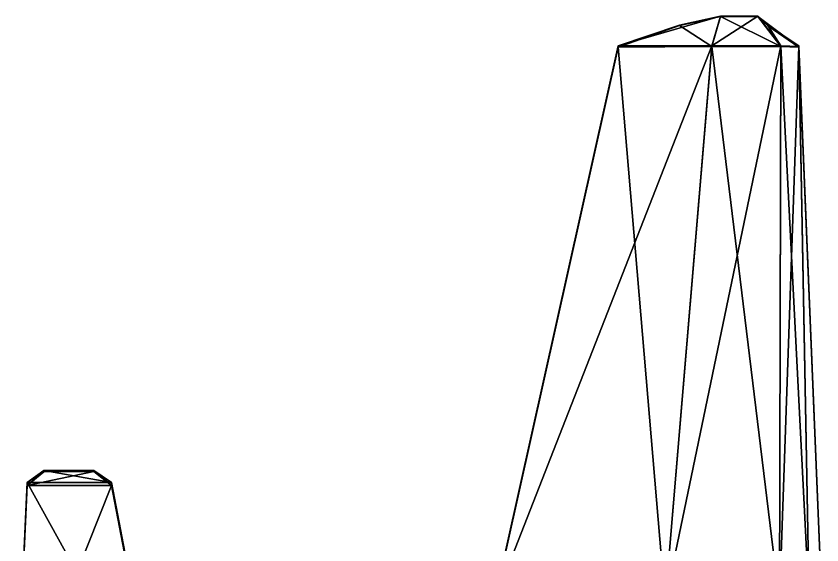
# Model space of a CAD drawing. Header units: metres. Extents: x -3.91 to 3.91, y -4.71 to 4.71.
# Drawn here: x -3.49 to 1.71, y 1.29 to 4.71 of the extents above; entities that cross this region are included whole.
import ezdxf

# ---------------------------------------------------------------- set-up
doc = ezdxf.new("R2010")
doc.units = ezdxf.units.M

msp = doc.modelspace()

# ---------------------------------------------------------------- linework, layer by layer
for points in [[(0.3928, 4.5156), (0.9993, 4.5156), (1.0537, 4.7078), (0.3928, 4.5156)], [(0.3928, 4.5156), (1.0537, 4.7078), (0.7896, 4.65), (0.3928, 4.5156)], [(1.0537, 4.7078), (1.0537, 4.7052), (0.7896, 4.6474), (1.0537, 4.7078)], [(1.0537, 4.7078), (0.7896, 4.6474), (0.7896, 4.65), (1.0537, 4.7078)], [(0.9993, 4.5108), (0.7896, 4.6474), (1.0537, 4.7052), (0.9993, 4.5108)], [(0.9993, 4.5156), (1.4441, 4.5156), (1.296, 4.7078), (0.9993, 4.5156)], [(0.9993, 4.5156), (1.296, 4.7078), (1.0537, 4.7078), (0.9993, 4.5156)], [(1.4441, 4.5108), (0.9993, 4.5108), (1.0537, 4.7052), (1.4441, 4.5108)], [(1.0537, 4.7052), (1.0537, 4.7078), (1.296, 4.7078), (1.0537, 4.7052)], [(1.0537, 4.7052), (1.296, 4.7078), (1.296, 4.7052), (1.0537, 4.7052)], [(1.4441, 4.5108), (1.0537, 4.7052), (1.296, 4.7052), (1.4441, 4.5108)], [(1.4441, 4.5156), (1.359, 4.648), (1.296, 4.7078), (1.4441, 4.5156)], [(1.296, 4.7052), (1.296, 4.7078), (1.359, 4.648), (1.296, 4.7052)], [(1.5597, 4.5068), (1.4441, 4.5108), (1.296, 4.7052), (1.5597, 4.5068)], [(1.5597, 4.5068), (1.296, 4.7052), (1.359, 4.6452), (1.5597, 4.5068)], [(1.296, 4.7052), (1.359, 4.648), (1.359, 4.6503), (1.296, 4.7052)], [(1.296, 4.7052), (1.359, 4.6503), (1.359, 4.6452), (1.296, 4.7052)], [(0.3928, 4.5065), (0.3928, 4.5156), (0.7896, 4.65), (0.3928, 4.5065)], [(0.3928, 4.5065), (0.7896, 4.65), (0.7896, 4.6474), (0.3928, 4.5065)], [(0.9993, 4.5108), (0.3928, 4.5065), (0.7896, 4.6474), (0.9993, 4.5108)], [(1.5597, 4.5119), (1.5597, 4.5161), (1.359, 4.6503), (1.5597, 4.5119)], [(1.5597, 4.5119), (1.359, 4.6503), (1.359, 4.648), (1.5597, 4.5119)], [(1.5597, 4.5161), (1.359, 4.6452), (1.359, 4.6503), (1.5597, 4.5161)], [(1.4441, 4.5156), (1.5597, 4.5119), (1.359, 4.648), (1.4441, 4.5156)], [(1.5597, 4.5161), (1.5597, 4.5068), (1.359, 4.6452), (1.5597, 4.5161)], [(-0.4074, 0.9147), (-0.4074, 0.9227), (0.3928, 4.5156), (-0.4074, 0.9147)], [(-0.4074, 0.9147), (0.3928, 4.5156), (0.3928, 4.5065), (-0.4074, 0.9147)], [(-0.4074, 0.9227), (0.6964, 0.9227), (0.9993, 4.5156), (-0.4074, 0.9227)], [(-0.4074, 0.9227), (0.9993, 4.5156), (0.3928, 4.5156), (-0.4074, 0.9227)], [(0.6964, 0.923), (-0.4074, 0.9147), (0.3928, 4.5065), (0.6964, 0.923)], [(0.6964, 0.923), (0.3928, 4.5065), (0.9993, 4.5108), (0.6964, 0.923)], [(0.6964, 0.9227), (1.4352, 0.9227), (1.4441, 4.5156), (0.6964, 0.9227)], [(0.6964, 0.9227), (1.4441, 4.5156), (0.9993, 4.5156), (0.6964, 0.9227)], [(1.4352, 0.923), (0.6964, 0.923), (0.9993, 4.5108), (1.4352, 0.923)], [(1.4352, 0.923), (0.9993, 4.5108), (1.4441, 4.5108), (1.4352, 0.923)], [(1.4352, 0.9227), (1.5597, 4.5119), (1.4441, 4.5156), (1.4352, 0.9227)], [(1.4352, 0.9227), (1.6272, 0.9191), (1.5597, 4.5119), (1.4352, 0.9227)], [(1.6272, 0.919), (1.4352, 0.923), (1.4441, 4.5108), (1.6272, 0.919)], [(1.6272, 0.919), (1.4441, 4.5108), (1.5597, 4.5068), (1.6272, 0.919)], [(1.6272, 0.9191), (1.709, 0.9253), (1.5597, 4.5161), (1.6272, 0.9191)], [(1.6272, 0.9191), (1.5597, 4.5161), (1.5597, 4.5119), (1.6272, 0.9191)], [(1.709, 0.9253), (1.5597, 4.5068), (1.5597, 4.5161), (1.709, 0.9253)], [(1.709, 0.9253), (1.6272, 0.919), (1.5597, 4.5068), (1.709, 0.9253)], [(-2.8785, 1.6967), (-3.4212, 1.6966), (-3.3141, 1.7731), (-2.8785, 1.6967)], [(-3.4212, 1.6966), (-3.3141, 1.7652), (-3.3141, 1.7731), (-3.4212, 1.6966)], [(-2.9909, 1.7722), (-3.3141, 1.7731), (-3.3141, 1.7652), (-2.9909, 1.7722)], [(-2.8785, 1.6967), (-3.3141, 1.7731), (-2.9909, 1.7722), (-2.8785, 1.6967)], [(-2.9909, 1.7722), (-3.3141, 1.7652), (-2.9909, 1.7661), (-2.9909, 1.7722)], [(-2.8785, 1.676), (-2.8785, 1.6967), (-2.9909, 1.7722), (-2.8785, 1.676)], [(-2.8785, 1.676), (-2.9909, 1.7722), (-2.9909, 1.7661), (-2.8785, 1.676)], [(-3.4212, 1.6758), (-2.8785, 1.676), (-2.9909, 1.7661), (-3.4212, 1.6758)], [(-3.4212, 1.6758), (-2.9909, 1.7661), (-3.3141, 1.7652), (-3.4212, 1.6758)], [(-3.4212, 1.6966), (-3.4212, 1.6758), (-3.3141, 1.7652), (-3.4212, 1.6966)], [(-2.5889, 0.1881), (-3.4933, 0.1386), (-3.4212, 1.6966), (-2.5889, 0.1881)], [(-3.4933, 0.1386), (-3.4212, 1.6758), (-3.4212, 1.6966), (-3.4933, 0.1386)], [(-3.4933, 0.128), (-2.5889, 0.1737), (-2.8785, 1.676), (-3.4933, 0.128)], [(-3.4933, 0.128), (-2.8785, 1.676), (-3.4212, 1.6758), (-3.4933, 0.128)], [(-3.4933, 0.1386), (-3.4933, 0.128), (-3.4212, 1.6758), (-3.4933, 0.1386)], [(-2.5889, 0.1881), (-3.4212, 1.6966), (-2.8785, 1.6967), (-2.5889, 0.1881)], [(-2.5889, 0.1737), (-2.5889, 0.1881), (-2.8785, 1.6967), (-2.5889, 0.1737)], [(-2.5889, 0.1737), (-2.8785, 1.6967), (-2.8785, 1.676), (-2.5889, 0.1737)]]:
    msp.add_lwpolyline(points)

doc.saveas('drawing.dxf')
